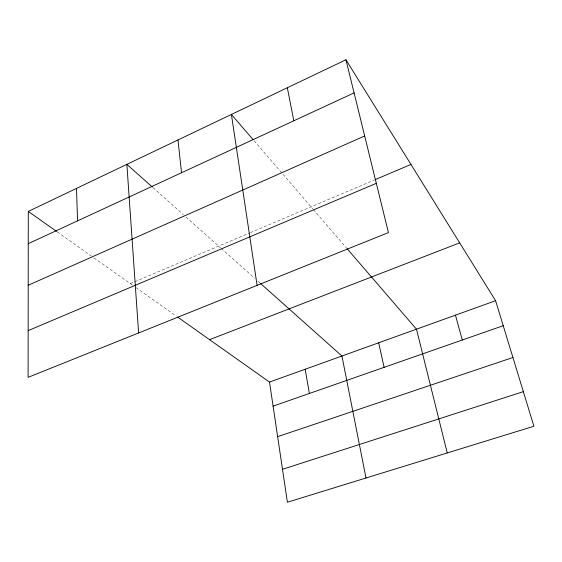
<?xml version="1.0" encoding="UTF-8"?>
<svg xmlns="http://www.w3.org/2000/svg" width="562" height="562" viewBox="0 0 562 562"><rect width="100%" height="100%" fill="white"/><g stroke="black" fill="none" stroke-linecap="round" stroke-linejoin="round"><path stroke-width="0.42" stroke-dasharray="2.81 2.11" d="M130.335 283.62L249.64 232.949M250.441 232.612L374.348 179.988M57.289 231.937L91.163 255.9M93.98 257.895L132.442 285.11M135.955 287.596L176.201 316.069M152.899 187.553L183.36 214.698M185.945 217.009L220.55 247.842M221.189 248.418L254.705 278.281M257.951 281.176L259.904 282.911M254.094 140.774L312.76 208.839M313.329 209.5L346.354 247.821"/><path stroke-width="0.84" d="M28.29 211.417L28.1 377.355L388.433 232.591L345.946 59.769L28.29 211.417L56.586 231.439M28.255 243.669L354.088 92.906M28.205 285.25L364.668 135.948M375.142 179.65L410.955 164.441M28.156 330.625L376.322 183.331M209.542 339.659L459.681 242.875M269.507 382.083L495.6 300.705L533.9 426.235L287.407 502.231L269.507 382.083L177.62 317.073M273.09 406.143L503.229 325.707M277.635 436.653L512.93 357.502M282.496 469.298L523.348 391.651M152.246 186.977L126.864 164.357L138.617 332.95M260.55 283.487L341.935 356.013L365.995 478.002M252.963 139.46L231.403 114.451L257.101 285.356M346.93 248.488L416.484 329.184L447.254 452.951M345.946 59.769L495.6 300.705M455.445 315.156L462.308 340.01M378.662 342.792L384.12 367.337M287.337 87.749L293.814 120.795M305.187 369.241L309.367 393.463M177.971 139.959L181.526 172.752M76.495 188.403L77.563 220.859"/></g></svg>
